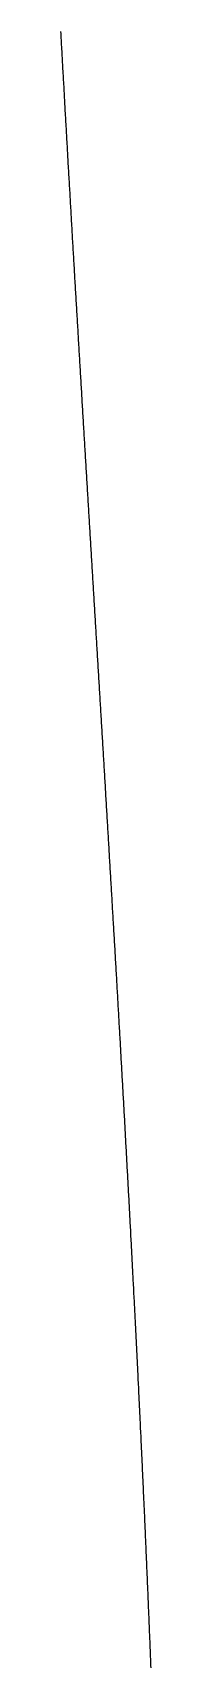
# Model space of a CAD drawing. Header units: metres. Extents: x -49 to 49, y -148 to 148.
# Drawn here: x 10.28 to 12.33, y -36.93 to 0 of the extents above; entities that cross this region are included whole.
import ezdxf

# ---------------------------------------------------------------- set-up
doc = ezdxf.new("R2010")
doc.units = ezdxf.units.M

msp = doc.modelspace()

# ---------------------------------------------------------------- linework, layer by layer
msp.add_lwpolyline([(12.326, -36.967), (12.324, -36.917), (12.322, -36.867), (12.32, -36.817), (12.318, -36.767), (12.316, -36.717), (12.314, -36.667), (12.312, -36.617), (12.31, -36.567), (12.308, -36.517), (12.306, -36.467), (12.304, -36.417), (12.302, -36.367), (12.3, -36.317), (12.298, -36.267), (12.296, -36.217), (12.294, -36.167), (12.292, -36.117), (12.29, -36.067), (12.288, -36.017), (12.286, -35.967), (12.283, -35.917), (12.281, -35.867), (12.279, -35.817), (12.277, -35.767), (12.275, -35.717), (12.273, -35.667), (12.271, -35.617), (12.269, -35.567), (12.267, -35.517), (12.265, -35.467), (12.263, -35.417), (12.261, -35.367), (12.259, -35.317), (12.257, -35.268), (12.254, -35.218), (12.252, -35.168), (12.25, -35.118), (12.248, -35.068), (12.246, -35.018), (12.244, -34.968), (12.242, -34.918), (12.24, -34.868), (12.237, -34.818), (12.235, -34.768), (12.233, -34.718), (12.231, -34.668), (12.229, -34.618), (12.227, -34.568), (12.225, -34.518), (12.222, -34.468), (12.22, -34.418), (12.218, -34.368), (12.216, -34.318), (12.214, -34.268), (12.212, -34.218), (12.209, -34.168), (12.207, -34.118), (12.205, -34.068), (12.203, -34.018), (12.201, -33.968), (12.198, -33.918), (12.196, -33.868), (12.194, -33.818), (12.192, -33.768), (12.189, -33.718), (12.187, -33.668), (12.185, -33.618), (12.183, -33.568), (12.181, -33.518), (12.178, -33.468), (12.176, -33.418), (12.174, -33.368), (12.172, -33.318), (12.169, -33.268), (12.167, -33.218), (12.165, -33.168), (12.163, -33.118), (12.16, -33.068), (12.158, -33.017), (12.156, -32.967), (12.153, -32.917), (12.151, -32.867), (12.149, -32.817), (12.147, -32.767), (12.144, -32.717), (12.142, -32.667), (12.14, -32.617), (12.137, -32.567), (12.135, -32.517), (12.133, -32.467), (12.13, -32.417), (12.128, -32.367), (12.126, -32.317), (12.123, -32.267), (12.121, -32.217), (12.119, -32.167), (12.116, -32.117), (12.114, -32.067), (12.112, -32.017), (12.109, -31.967), (12.107, -31.917), (12.105, -31.867), (12.102, -31.817), (12.1, -31.767), (12.098, -31.717), (12.095, -31.667), (12.093, -31.617), (12.09, -31.567), (12.088, -31.517), (12.086, -31.467), (12.083, -31.417), (12.081, -31.367), (12.079, -31.317), (12.076, -31.267), (12.074, -31.217), (12.071, -31.167), (12.069, -31.117), (12.066, -31.067), (12.064, -31.017), (12.062, -30.967), (12.059, -30.917), (12.057, -30.867), (12.054, -30.817), (12.052, -30.767), (12.05, -30.717), (12.047, -30.667), (12.045, -30.617), (12.042, -30.567), (12.04, -30.517), (12.037, -30.467), (12.035, -30.417), (12.032, -30.367), (12.03, -30.317), (12.027, -30.267), (12.025, -30.217), (12.023, -30.167), (12.02, -30.117), (12.018, -30.067), (12.015, -30.017), (12.013, -29.967), (12.01, -29.917), (12.008, -29.867), (12.005, -29.817), (12.003, -29.767), (12, -29.717), (11.998, -29.667), (11.995, -29.617), (11.993, -29.567), (11.99, -29.517), (11.988, -29.467), (11.985, -29.417), (11.983, -29.367), (11.98, -29.317), (11.978, -29.267), (11.975, -29.216), (11.972, -29.166), (11.97, -29.116), (11.967, -29.066), (11.965, -29.016), (11.962, -28.966), (11.96, -28.916), (11.957, -28.866), (11.955, -28.816), (11.952, -28.766), (11.95, -28.716), (11.947, -28.666), (11.944, -28.616), (11.942, -28.566), (11.939, -28.516), (11.937, -28.466), (11.934, -28.416), (11.932, -28.366), (11.929, -28.316), (11.926, -28.266), (11.924, -28.216), (11.921, -28.166), (11.919, -28.116), (11.916, -28.066), (11.913, -28.016), (11.911, -27.966), (11.908, -27.916), (11.906, -27.866), (11.903, -27.816), (11.9, -27.766), (11.898, -27.716), (11.895, -27.666), (11.893, -27.616), (11.89, -27.566), (11.887, -27.516), (11.885, -27.466), (11.882, -27.416), (11.879, -27.366), (11.877, -27.316), (11.874, -27.266), (11.871, -27.216), (11.869, -27.166), (11.866, -27.116), (11.864, -27.066), (11.861, -27.016), (11.858, -26.966), (11.856, -26.915), (11.853, -26.865), (11.85, -26.815), (11.848, -26.765), (11.845, -26.715), (11.842, -26.665), (11.84, -26.615), (11.837, -26.565), (11.834, -26.515), (11.832, -26.465), (11.829, -26.415), (11.826, -26.365), (11.823, -26.315), (11.821, -26.265), (11.818, -26.215), (11.815, -26.165), (11.813, -26.115), (11.81, -26.065), (11.807, -26.015), (11.805, -25.965), (11.802, -25.915), (11.799, -25.865), (11.796, -25.815), (11.794, -25.765), (11.791, -25.715), (11.788, -25.665), (11.786, -25.615), (11.783, -25.565), (11.78, -25.515), (11.777, -25.465), (11.775, -25.415), (11.772, -25.365), (11.769, -25.315), (11.766, -25.265), (11.764, -25.215), (11.761, -25.165), (11.758, -25.115), (11.755, -25.065), (11.753, -25.015), (11.75, -24.964), (11.747, -24.914), (11.744, -24.864), (11.742, -24.814), (11.739, -24.764), (11.736, -24.714), (11.733, -24.664), (11.731, -24.614), (11.728, -24.564), (11.725, -24.514), (11.722, -24.464), (11.72, -24.414), (11.717, -24.364), (11.714, -24.314), (11.711, -24.264), (11.708, -24.214), (11.706, -24.164), (11.703, -24.114), (11.7, -24.064), (11.697, -24.014), (11.694, -23.964), (11.692, -23.914), (11.689, -23.864), (11.686, -23.814), (11.683, -23.764), (11.68, -23.714), (11.678, -23.664), (11.675, -23.614), (11.672, -23.564), (11.669, -23.514), (11.666, -23.464), (11.664, -23.414), (11.661, -23.364), (11.658, -23.314), (11.655, -23.264), (11.652, -23.214), (11.65, -23.164), (11.647, -23.113), (11.644, -23.063), (11.641, -23.013), (11.638, -22.963), (11.635, -22.913), (11.633, -22.863), (11.63, -22.813), (11.627, -22.763), (11.624, -22.713), (11.621, -22.663), (11.618, -22.613), (11.615, -22.563), (11.613, -22.513), (11.61, -22.463), (11.607, -22.413), (11.604, -22.363), (11.601, -22.313), (11.598, -22.263), (11.595, -22.213), (11.593, -22.163), (11.59, -22.113), (11.587, -22.063), (11.584, -22.013), (11.581, -21.963), (11.578, -21.913), (11.575, -21.863), (11.573, -21.813), (11.57, -21.763), (11.567, -21.713), (11.564, -21.663), (11.561, -21.613), (11.558, -21.563), (11.555, -21.513), (11.552, -21.463), (11.549, -21.413), (11.547, -21.363), (11.544, -21.313), (11.541, -21.263), (11.538, -21.212), (11.535, -21.162), (11.532, -21.112), (11.529, -21.062), (11.526, -21.012), (11.523, -20.962), (11.521, -20.912), (11.518, -20.862), (11.515, -20.812), (11.512, -20.762), (11.509, -20.712), (11.506, -20.662), (11.503, -20.612), (11.5, -20.562), (11.497, -20.512), (11.494, -20.462), (11.491, -20.412), (11.488, -20.362), (11.486, -20.312), (11.483, -20.262), (11.48, -20.212), (11.477, -20.162), (11.474, -20.112), (11.471, -20.062), (11.468, -20.012), (11.465, -19.962), (11.462, -19.912), (11.459, -19.862), (11.456, -19.812), (11.453, -19.762), (11.45, -19.712), (11.447, -19.662), (11.445, -19.612), (11.442, -19.562), (11.439, -19.512), (11.436, -19.462), (11.433, -19.412), (11.43, -19.362), (11.427, -19.312), (11.424, -19.262), (11.421, -19.212), (11.418, -19.162), (11.415, -19.112), (11.412, -19.061), (11.409, -19.011), (11.406, -18.961), (11.403, -18.911), (11.4, -18.861), (11.397, -18.811), (11.394, -18.761), (11.391, -18.711), (11.388, -18.661), (11.386, -18.611), (11.383, -18.561), (11.38, -18.511), (11.377, -18.461), (11.374, -18.411), (11.371, -18.361), (11.368, -18.311), (11.365, -18.261), (11.362, -18.211), (11.359, -18.161), (11.356, -18.111), (11.353, -18.061), (11.35, -18.011), (11.347, -17.961), (11.344, -17.911), (11.341, -17.861), (11.338, -17.811), (11.335, -17.761), (11.332, -17.711), (11.329, -17.661), (11.326, -17.611), (11.323, -17.561), (11.32, -17.511), (11.317, -17.461), (11.314, -17.411), (11.311, -17.361), (11.308, -17.311), (11.305, -17.261), (11.302, -17.211), (11.299, -17.161), (11.296, -17.111), (11.293, -17.061), (11.29, -17.011), (11.287, -16.961), (11.284, -16.911), (11.281, -16.861), (11.278, -16.811), (11.275, -16.761), (11.272, -16.711), (11.269, -16.661), (11.266, -16.611), (11.263, -16.561), (11.26, -16.511), (11.257, -16.461), (11.254, -16.411), (11.251, -16.361), (11.248, -16.311), (11.245, -16.26), (11.242, -16.21), (11.239, -16.16), (11.236, -16.11), (11.233, -16.06), (11.23, -16.01), (11.227, -15.96), (11.224, -15.91), (11.221, -15.86), (11.218, -15.81), (11.215, -15.76), (11.212, -15.71), (11.209, -15.66), (11.206, -15.61), (11.203, -15.56), (11.2, -15.51), (11.197, -15.46), (11.194, -15.41), (11.191, -15.36), (11.188, -15.31), (11.185, -15.26), (11.182, -15.21), (11.179, -15.16), (11.176, -15.11), (11.173, -15.06), (11.17, -15.01), (11.167, -14.96), (11.164, -14.91), (11.161, -14.86), (11.158, -14.81), (11.155, -14.76), (11.152, -14.71), (11.149, -14.66), (11.146, -14.61), (11.143, -14.56), (11.14, -14.51), (11.137, -14.46), (11.134, -14.41), (11.131, -14.36), (11.128, -14.31), (11.125, -14.26), (11.122, -14.21), (11.119, -14.16), (11.116, -14.11), (11.113, -14.06), (11.11, -14.01), (11.107, -13.96), (11.104, -13.91), (11.101, -13.86), (11.098, -13.81), (11.095, -13.76), (11.091, -13.71), (11.088, -13.66), (11.085, -13.61), (11.082, -13.56), (11.079, -13.51), (11.076, -13.46), (11.073, -13.41), (11.07, -13.36), (11.067, -13.31), (11.064, -13.26), (11.061, -13.21), (11.058, -13.16), (11.055, -13.11), (11.052, -13.06), (11.049, -13.01), (11.046, -12.96), (11.043, -12.91), (11.04, -12.86), (11.037, -12.81), (11.034, -12.76), (11.031, -12.71), (11.028, -12.66), (11.025, -12.61), (11.022, -12.56), (11.019, -12.51), (11.016, -12.46), (11.013, -12.41), (11.01, -12.36), (11.007, -12.31), (11.004, -12.26), (11.001, -12.21), (10.998, -12.16), (10.995, -12.11), (10.992, -12.06), (10.989, -12.01), (10.986, -11.96), (10.983, -11.91), (10.98, -11.86), (10.977, -11.81), (10.974, -11.76), (10.97, -11.71), (10.967, -11.66), (10.964, -11.61), (10.961, -11.56), (10.958, -11.51), (10.955, -11.46), (10.952, -11.41), (10.949, -11.36), (10.946, -11.31), (10.943, -11.26), (10.94, -11.21), (10.937, -11.16), (10.934, -11.11), (10.931, -11.06), (10.928, -11.01), (10.925, -10.96), (10.922, -10.91), (10.919, -10.86), (10.916, -10.81), (10.913, -10.76), (10.91, -10.71), (10.907, -10.66), (10.904, -10.61), (10.901, -10.56), (10.898, -10.511), (10.895, -10.461), (10.892, -10.411), (10.889, -10.361), (10.886, -10.311), (10.883, -10.261), (10.88, -10.211), (10.877, -10.161), (10.874, -10.111), (10.871, -10.061), (10.868, -10.011), (10.865, -9.961), (10.862, -9.911), (10.859, -9.861), (10.856, -9.811), (10.853, -9.761), (10.85, -9.711), (10.847, -9.661), (10.844, -9.611), (10.841, -9.561), (10.838, -9.511), (10.835, -9.461), (10.832, -9.411), (10.829, -9.361), (10.826, -9.311), (10.823, -9.261), (10.82, -9.211), (10.817, -9.161), (10.814, -9.111), (10.811, -9.061), (10.808, -9.011), (10.805, -8.961), (10.802, -8.911), (10.799, -8.861), (10.796, -8.811), (10.793, -8.761), (10.79, -8.711), (10.787, -8.661), (10.784, -8.611), (10.781, -8.561), (10.778, -8.511), (10.775, -8.461), (10.772, -8.411), (10.769, -8.362), (10.766, -8.312), (10.763, -8.262), (10.76, -8.212), (10.757, -8.162), (10.754, -8.112), (10.751, -8.062), (10.748, -8.012), (10.745, -7.962), (10.742, -7.912), (10.739, -7.862), (10.736, -7.812), (10.733, -7.762), (10.73, -7.712), (10.727, -7.662), (10.724, -7.612), (10.721, -7.562), (10.718, -7.512), (10.715, -7.462), (10.712, -7.412), (10.709, -7.362), (10.706, -7.312), (10.703, -7.262), (10.7, -7.212), (10.697, -7.162), (10.694, -7.112), (10.691, -7.062), (10.688, -7.013), (10.685, -6.963), (10.682, -6.913), (10.679, -6.863), (10.676, -6.813), (10.674, -6.763), (10.671, -6.713), (10.668, -6.663), (10.665, -6.613), (10.662, -6.563), (10.659, -6.513), (10.656, -6.463), (10.653, -6.413), (10.65, -6.363), (10.647, -6.313), (10.644, -6.263), (10.641, -6.213), (10.638, -6.163), (10.635, -6.113), (10.632, -6.063), (10.629, -6.013), (10.626, -5.963), (10.623, -5.914), (10.62, -5.864), (10.617, -5.814), (10.615, -5.764), (10.612, -5.714), (10.609, -5.664), (10.606, -5.614), (10.603, -5.564), (10.6, -5.514), (10.597, -5.464), (10.594, -5.414), (10.591, -5.364), (10.588, -5.314), (10.585, -5.264), (10.582, -5.214), (10.579, -5.164), (10.576, -5.114), (10.574, -5.064), (10.571, -5.015), (10.568, -4.965), (10.565, -4.915), (10.562, -4.865), (10.559, -4.815), (10.556, -4.765), (10.553, -4.715), (10.55, -4.665), (10.547, -4.615), (10.544, -4.565), (10.542, -4.515), (10.539, -4.465), (10.536, -4.415), (10.533, -4.365), (10.53, -4.315), (10.527, -4.265), (10.524, -4.216), (10.521, -4.166), (10.518, -4.116), (10.515, -4.066), (10.513, -4.016), (10.51, -3.966), (10.507, -3.916), (10.504, -3.866), (10.501, -3.816), (10.498, -3.766), (10.495, -3.716), (10.492, -3.666), (10.49, -3.616), (10.487, -3.566), (10.484, -3.517), (10.481, -3.467), (10.478, -3.417), (10.475, -3.367), (10.472, -3.317), (10.469, -3.267), (10.467, -3.217), (10.464, -3.167), (10.461, -3.117), (10.458, -3.067), (10.455, -3.017), (10.452, -2.967), (10.449, -2.917), (10.447, -2.868), (10.444, -2.818), (10.441, -2.768), (10.438, -2.718), (10.435, -2.668), (10.432, -2.618), (10.43, -2.568), (10.427, -2.518), (10.424, -2.468), (10.421, -2.418), (10.418, -2.368), (10.415, -2.318), (10.413, -2.269), (10.41, -2.219), (10.407, -2.169), (10.404, -2.119), (10.401, -2.069), (10.398, -2.019), (10.396, -1.969), (10.393, -1.919), (10.39, -1.869), (10.387, -1.819), (10.384, -1.769), (10.382, -1.72), (10.379, -1.67), (10.376, -1.62), (10.373, -1.57), (10.37, -1.52), (10.368, -1.47), (10.365, -1.42), (10.362, -1.37), (10.359, -1.32), (10.356, -1.27), (10.354, -1.22), (10.351, -1.171), (10.348, -1.121), (10.345, -1.071), (10.342, -1.021), (10.34, -0.971), (10.337, -0.921), (10.334, -0.871), (10.331, -0.821), (10.329, -0.771), (10.326, -0.721), (10.323, -0.672), (10.32, -0.622), (10.318, -0.572), (10.315, -0.522), (10.312, -0.472), (10.309, -0.422), (10.307, -0.372), (10.304, -0.322), (10.301, -0.272), (10.298, -0.223), (10.296, -0.173), (10.293, -0.123), (10.29, -0.073), (10.287, -0.023), (10.285, 0.027)])

doc.saveas('drawing.dxf')
